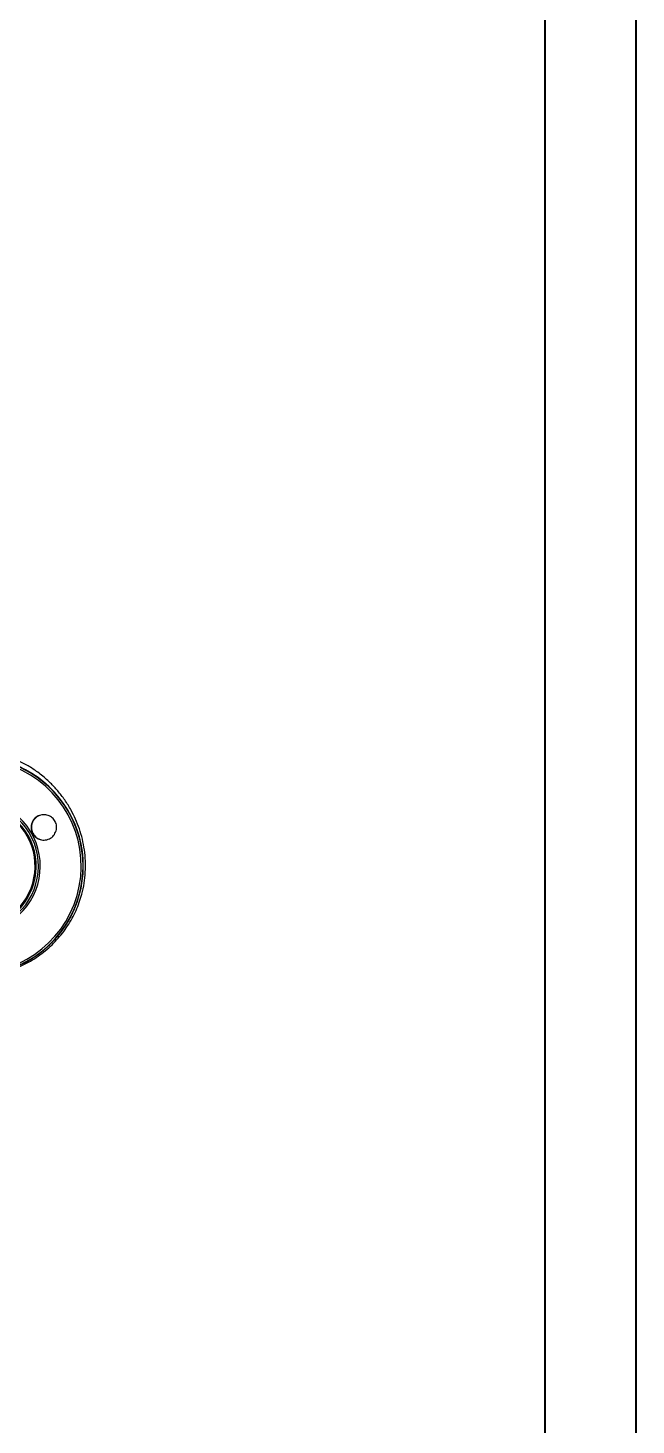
# Model space of a CAD drawing. Header units: millimetres. Extents: x 2312 to 3992, y 755 to 1943.
# Drawn here: x 3858.3 to 3992.3, y 1028.5 to 1336.5 of the extents above; entities that cross this region are included whole.
import ezdxf

# ---------------------------------------------------------------- set-up
doc = ezdxf.new("R2010")
doc.units = ezdxf.units.MM
doc.layers.add('粗实线', color=7, linetype='Continuous', lineweight=40)

msp = doc.modelspace()

# ---------------------------------------------------------------- linework, layer by layer
at = {"color": 7, "linetype": 'Continuous', "lineweight": 25}
for p, q in [((3859.183, 1161.072), (3859.12, 1161.059)), ((3869.551, 1145.152), (3869.54, 1145.15))]:
    msp.add_line(p, q, dxfattribs=at)
for centre, radius, start, end in [((3846.464, 1151.765), 23.599, 185.44631, 142.55572), ((3846.47, 1151.766), 23.999, 343.99795, 144.37216), ((3846.501, 1151.772), 24.02, 251.33315, 77.54961), ((3846.481, 1151.768), 24, 343.99967, 102.14019), ((3846.412, 1151.753), 14.638, 217.80792, 110.19454), ((3846.406, 1151.752), 14.24, 217.80792, 110.19454), ((3846.344, 1151.739), 13.801, 223.76375, 104.2387), ((3846.338, 1151.737), 13.569, 223.76387, 104.23864), ((3861.874, 1160.301), 2.8, 102.14289, 164.00219), ((3861.874, 1160.3), 2.8, 163.99967, 282.14019), ((3846.471, 1151.765), 23.999, 183.43897, 344.001), ((3846.482, 1151.767), 23.999, 282.14308, 344.002)]:
    msp.add_arc(centre, radius, start, end, dxfattribs=at)
for points, knots in [([(3858.908, 1173.53), (3858.157, 1173.935), (3856.713, 1174.715), (3854.356, 1175.611), (3851.508, 1176.39), (3848.057, 1176.847), (3844.059, 1176.718), (3840.89, 1176.087), (3838.508, 1175.316), (3836.603, 1174.542), (3834.648, 1173.536), (3832.682, 1172.273), (3831.112, 1171.05), (3829.832, 1169.888), (3828.855, 1168.893), (3827.915, 1167.819), (3827.11, 1166.807), (3826.624, 1166.078), (3826.435, 1165.795)], [0, 0, 0, 0, 0.0716141, 0.1376427, 0.2038002, 0.3043716, 0.402157, 0.5046925, 0.5521038, 0.6009821, 0.6712151, 0.7340966, 0.7994339, 0.8433201, 0.8852981, 0.9222529, 0.9697109, 1, 1, 1, 1]), ([(3870.223, 1145.587), (3870.401, 1146.376), (3870.756, 1147.953), (3871.002, 1150.416), (3871.02, 1152.891), (3870.795, 1155.335), (3870.344, 1157.705), (3869.688, 1159.967), (3868.851, 1162.104), (3867.772, 1164.269), (3866.441, 1166.394), (3864.884, 1168.398), (3863.048, 1170.348), (3860.965, 1172.147), (3859.604, 1173.062), (3858.908, 1173.53)], [0, 0, 0, 0, 0.0627951, 0.1255982, 0.1880794, 0.2505771, 0.3126556, 0.3746993, 0.4372762, 0.5009385, 0.5820109, 0.6649965, 0.7507977, 0.8724761, 1, 1, 1, 1]), ([(3864.525, 1159.52), (3864.566, 1159.697), (3864.646, 1160.044), (3864.637, 1160.586), (3864.534, 1161.106), (3864.337, 1161.59), (3864.057, 1162.026), (3863.575, 1162.538), (3862.777, 1163.003), (3861.666, 1163.162), (3860.551, 1162.868), (3859.597, 1162.161), (3859.276, 1161.421), (3859.12, 1161.059)], [0, 0, 0, 0, 0.0608535, 0.1193328, 0.1758288, 0.2307749, 0.2847904, 0.339989, 0.4550176, 0.579343, 0.7165648, 0.8612718, 1, 1, 1, 1]), ([(3859.12, 1161.059), (3859.078, 1160.877), (3858.998, 1160.531), (3859.007, 1159.991), (3859.108, 1159.481), (3859.298, 1159.007), (3859.567, 1158.58), (3860.032, 1158.072), (3860.817, 1157.594), (3861.931, 1157.411), (3863.067, 1157.694), (3864.044, 1158.409), (3864.369, 1159.16), (3864.525, 1159.52)], [0, 0, 0, 0, 0.06397863, 0.1218211, 0.17743232, 0.23069626, 0.2827302, 0.33609245, 0.449634, 0.58030579, 0.7241629, 0.86755986, 1, 1, 1, 1]), ([(3822.288, 1150.328), (3822.293, 1150.181), (3822.32, 1149.218), (3822.609, 1147.429), (3823.275, 1144.585), (3824.494, 1141.405), (3826.211, 1138.412), (3828.08, 1135.975), (3829.885, 1134.085), (3831.725, 1132.533), (3833.522, 1131.28), (3835.239, 1130.284), (3836.959, 1129.466), (3839.255, 1128.577), (3842.383, 1127.755), (3846.038, 1127.413), (3849.427, 1127.598), (3852.275, 1128.109), (3855.323, 1129.03), (3858.541, 1130.498), (3861.831, 1132.701), (3864.731, 1135.409), (3867.137, 1138.525), (3869.045, 1141.946), (3869.831, 1144.375), (3870.223, 1145.587)], [0, 0, 0, 0, 0.00690461, 0.0451883, 0.08283495, 0.13974833, 0.19650273, 0.2340919, 0.27350438, 0.30976804, 0.3380985, 0.36810574, 0.39538295, 0.42019079, 0.47424837, 0.53427599, 0.57764847, 0.62021225, 0.65871271, 0.71468253, 0.77202122, 0.82888477, 0.88558838, 0.94288579, 1, 1, 1, 1])]:
    msp.add_open_spline(points, degree=3, knots=knots, dxfattribs=at)
at = {"layer": '粗实线'}
for p, q in [((3992.277, 755.281), (3992.277, 1943.281)), ((3972.277, 775.281), (3972.277, 1923.281))]:
    msp.add_line(p, q, dxfattribs=at)

doc.saveas('drawing.dxf')
